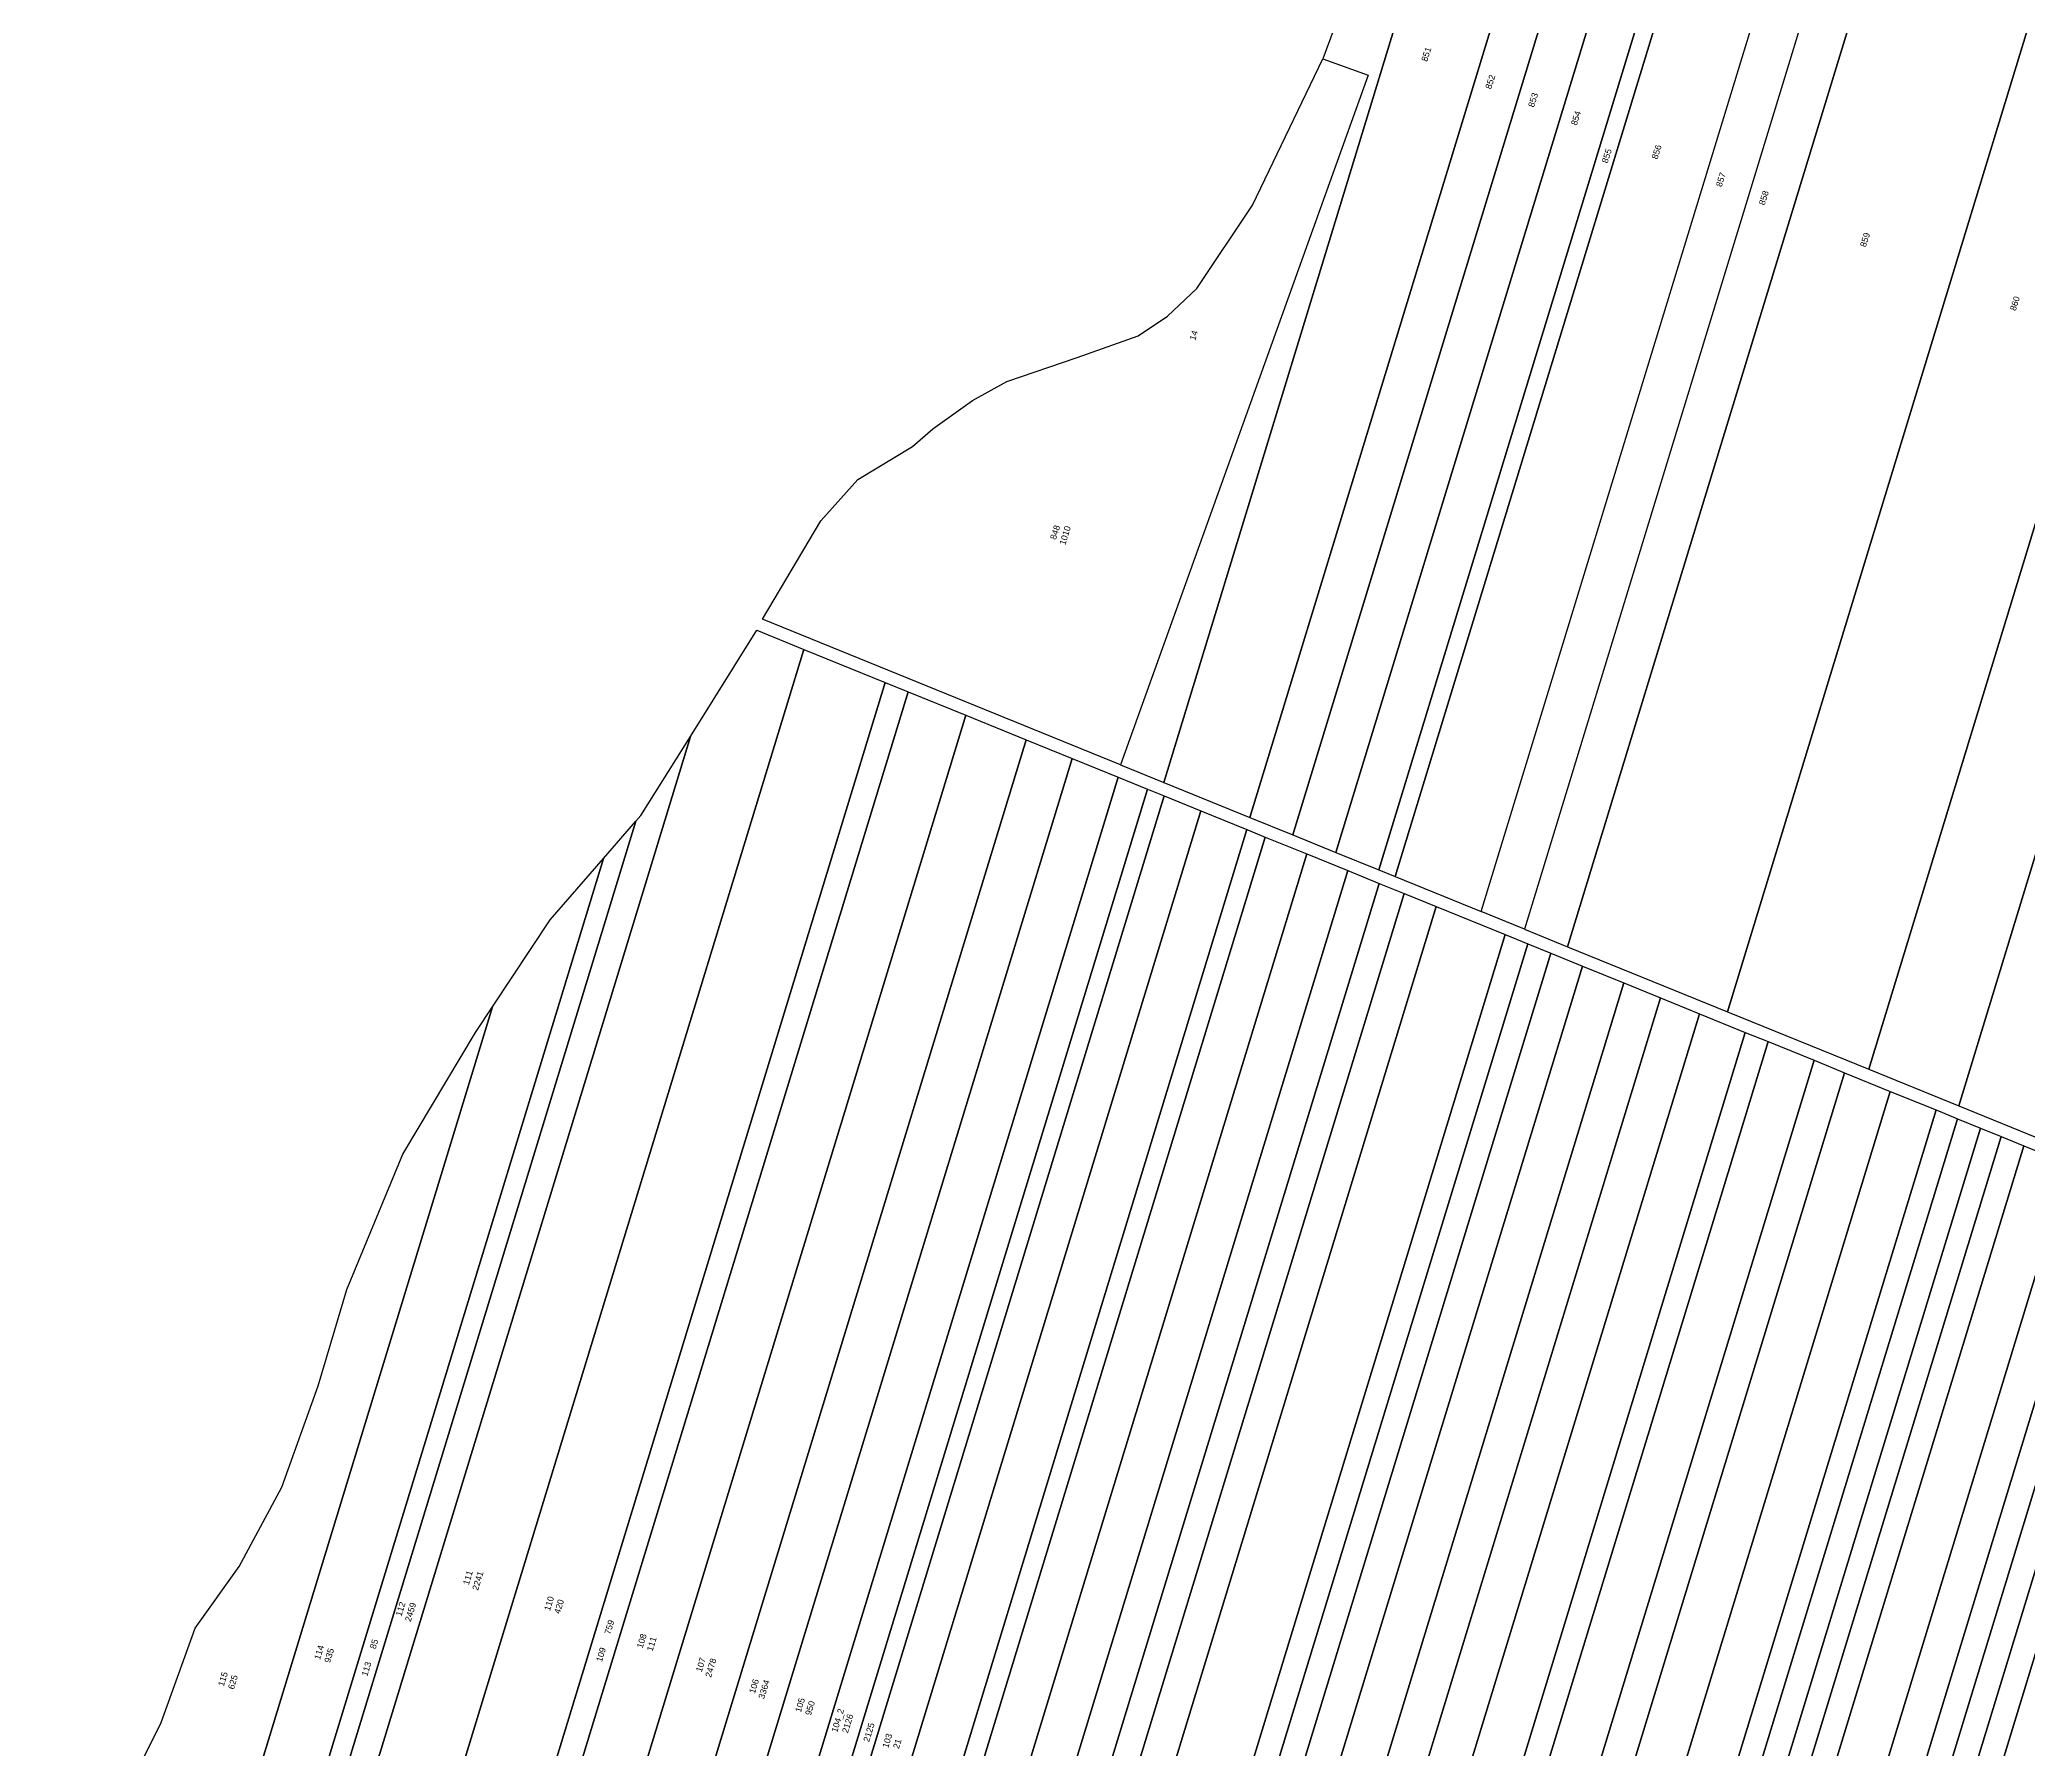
# Model space of a CAD drawing. Header units: millimetres. Extents: x 654897 to 656594, y 351646 to 354277.
# Drawn here: x 655179 to 655816, y 353303 to 353852 of the extents above; entities that cross this region are included whole.
import ezdxf
from ezdxf.enums import TextEntityAlignment as Align

# ---------------------------------------------------------------- set-up
doc = ezdxf.new("R2010")
doc.units = ezdxf.units.MM
for name, color, linetype in [('INDEX', 7, 'Continuous'), ('NrCadGeneral', 7, 'Continuous'), ('PARCELE', 7, 'Continuous'), ('TERENURI', 3, 'Continuous')]:
    doc.layers.add(name, color=color, linetype=linetype)
doc.styles.get("Standard").update_dxf_attribs({"font": 'arial.ttf'})
doc.styles.add('TIMES_NEW_ROMAN', font='arial.ttf')

msp = doc.modelspace()

# ---------------------------------------------------------------- linework, layer by layer
at = {"layer": 'TERENURI'}
for points in [[(655717.61, 354268.07), (655634.22, 353983.98), (655635.88, 353975.39), (655621.71, 353930.9), (655590.13, 353845.5), (655604.59, 353840.31), (655525.25, 353619.07), (655539.12, 353613.43), (655736.53, 354259.71), (655717.61, 354268.07)], [(655763.82, 354247.66), (655736.53, 354259.71), (655539.12, 353613.43), (655566.66, 353602.23)], [(655777.47, 354241.63), (655763.82, 354247.66), (655566.66, 353602.23), (655580.45, 353596.62)], [(655791.14, 354235.59), (655777.47, 354241.63), (655580.45, 353596.62), (655594.24, 353591.01)], [(655804.81, 354229.55), (655791.14, 354235.59), (655594.24, 353591.01), (655608.05, 353585.39)], [(655613.28, 353583.26), (655810, 354227.26), (655804.81, 354229.55), (655608.05, 353585.39)], [(655837.38, 354215.16), (655810, 354227.26), (655613.28, 353583.26), (655640.92, 353572.02)], [(655851.08, 354209.11), (655654.76, 353566.39), (655640.92, 353572.02), (655837.38, 354215.16)], [(655668.6, 353560.76), (655864.8, 354203.05), (655851.08, 354209.11), (655654.76, 353566.39)], [(655719.83, 353539.92), (655915.54, 354180.64), (655864.8, 354203.05), (655668.6, 353560.76)], [(655960.58, 354161.12), (655949.1, 354165.81), (655915.54, 354180.64), (655719.83, 353539.92), (655765.2, 353521.47)], [(655989.41, 354149.34), (655960.58, 354161.12), (655765.2, 353521.47), (655794.04, 353509.74)], [(656031.11, 354132.3), (655989.41, 354149.34), (655794.04, 353509.74), (655835.76, 353492.77)], [(655590.13, 353845.5), (655604.59, 353840.31), (655525.25, 353619.07), (655410.37, 353665.8), (655429.05, 353697.32), (655440.93, 353710.65), (655458.47, 353721.2), (655465.04, 353726.9), (655477.69, 353735.99), (655488.77, 353742.09), (655511.34, 353749.69), (655530.84, 353756.7), (655540.32, 353763), (655549.65, 353771.92), (655567.5, 353798.6)], [(655239.36, 353052.91), (655225.16, 353058.59), (655215.78, 353066.86), (655387.25, 353628.22), (655408.59, 353662.26), (655423.63, 353656.14)], [(655265.47, 353042.48), (655239.36, 353052.91), (655423.63, 353656.14), (655449.68, 353645.54)], [(655457.06, 353642.54), (655272.86, 353039.53), (655265.47, 353042.48), (655449.68, 353645.54)], [(655291.45, 353032.1), (655272.86, 353039.53), (655457.06, 353642.54), (655475.61, 353634.99)], [(655494.95, 353627.12), (655310.83, 353024.35), (655291.45, 353032.1), (655475.61, 353634.99)], [(655387.25, 353628.22), (655215.78, 353066.86), (655208.54, 353073.25), (655369.75, 353601.01), (655371.34, 353602.84)], [(655509.71, 353621.12), (655325.62, 353018.45), (655310.83, 353024.35), (655494.95, 353627.12)], [(655340.36, 353012.39), (655326.93, 353017.92), (655325.62, 353018.45), (655509.71, 353621.12), (655524.47, 353615.12)], [(655349.79, 353008.51), (655340.36, 353012.39), (655524.47, 353615.12), (655533.91, 353611.28)], [(655355.1, 353006.33), (655349.79, 353008.51), (655533.91, 353611.28), (655539.23, 353609.11)], [(655366.83, 353001.5), (655355.1, 353006.33), (655539.23, 353609.11), (655550.97, 353604.34)], [(655369.75, 353601.01), (655208.54, 353073.25), (655203.49, 353077.7), (655203.3, 353078.18), (655359.37, 353589.1)], [(655381.57, 352995.43), (655366.83, 353001.5), (655550.97, 353604.34), (655565.73, 353598.33)], [(655387.46, 352993.01), (655381.57, 352995.43), (655565.73, 353598.33), (655571.63, 353595.93)], [(655400.72, 352987.55), (655387.46, 352993.01), (655571.63, 353595.93), (655584.91, 353590.53)], [(655359.37, 353589.1), (655203.3, 353078.18), (655191.55, 353108.67), (655323.77, 353541.52), (655342.24, 353569.43)], [(655598.11, 353585.16), (655413.91, 352982.12), (655400.72, 352987.55), (655584.91, 353590.53)], [(655423.98, 352977.98), (655413.91, 352982.12), (655598.11, 353585.16), (655608.2, 353581.06)], [(655431.96, 352974.69), (655423.98, 352977.98), (655608.2, 353581.06), (655616.19, 353577.81)], [(655442.22, 352970.47), (655431.96, 352974.69), (655616.19, 353577.81), (655626.46, 353573.63)], [(655464.26, 352961.22), (655451.43, 352966.68), (655442.22, 352970.47), (655626.46, 353573.63), (655648.58, 353564.63)], [(655655.8, 353561.69), (655471.44, 352958.17), (655464.26, 352961.22), (655648.58, 353564.63)], [(655663.17, 353558.7), (655478.78, 352955.05), (655471.44, 352958.17), (655655.8, 353561.69)], [(655488.89, 352950.75), (655478.78, 352955.05), (655663.17, 353558.7), (655673.33, 353554.56)], [(655502.08, 352945.14), (655488.89, 352950.75), (655673.33, 353554.56), (655686.59, 353549.17)], [(655513.8, 352940.15), (655502.08, 352945.14), (655686.59, 353549.17), (655698.37, 353544.38)], [(655526.25, 352934.86), (655513.8, 352940.15), (655698.37, 353544.38), (655710.88, 353539.29)], [(655323.77, 353541.52), (655191.55, 353108.67), (655185.85, 353123.46), (655179.84, 353155.36), (655178.58, 353199.3), (655180.47, 353238.8), (655183.3, 353248.05), (655197.82, 353271.89), (655202.84, 353282.42), (655217.52, 353311.96), (655228.38, 353342.2), (655242.48, 353362.01), (655256.2, 353387.43), (655267.82, 353419.94), (655277.01, 353450.85), (655295, 353494.19), (655318.32, 353533.28)], [(655540.89, 352928.63), (655526.25, 352934.86), (655710.88, 353539.29), (655725.59, 353533.3)], [(655732.94, 353530.31), (655548.2, 352925.52), (655540.89, 352928.63), (655725.59, 353533.3)], [(655562.83, 352919.3), (655548.2, 352925.52), (655732.94, 353530.31), (655747.65, 353524.33)], [(655572.53, 352915.17), (655562.83, 352919.3), (655747.65, 353524.33), (655757.4, 353520.36)], [(655772.09, 353514.38), (655587.15, 352908.95), (655572.53, 352915.17), (655757.4, 353520.36)], [(655601.77, 352902.74), (655587.15, 352908.95), (655772.09, 353514.38), (655786.78, 353508.41)], [(655608.62, 352899.82), (655601.77, 352902.74), (655786.78, 353508.41), (655793.67, 353505.61)], [(655801.01, 353502.62), (655615.92, 352896.72), (655608.62, 352899.82), (655793.67, 353505.61)], [(655807.6, 353499.94), (655622.48, 352893.93), (655615.92, 352896.72), (655801.01, 353502.62)], [(655629.78, 352890.82), (655622.48, 352893.93), (655807.6, 353499.94), (655814.94, 353496.95)], [(655829.61, 353490.99), (655644.38, 352884.61), (655629.78, 352890.82), (655814.94, 353496.95)], [(655655.23, 352880), (655644.38, 352884.61), (655829.61, 353490.99), (655840.51, 353486.55)], [(655662.53, 352876.89), (655655.23, 352880), (655840.51, 353486.55), (655847.85, 353483.57)], [(655669.82, 352873.79), (655662.53, 352876.89), (655847.85, 353483.57), (655855.18, 353480.59)], [(655677.11, 352870.69), (655669.82, 352873.79), (655855.18, 353480.59), (655862.5, 353477.6)], [(655691.69, 352864.49), (655677.11, 352870.69), (655862.5, 353477.6), (655877.16, 353471.64)]]:
    msp.add_lwpolyline(points, close=True, dxfattribs=at)

# ---------------------------------------------------------------- texts
at = {"layer": 'INDEX', "style": 'TIMES_NEW_ROMAN'}
for s, rotation, p in [('1010', 73.01418, (655507.43, 353692.68)), ('2241', 73.01403, (655319.08, 353357.41)), ('2459', 73.01403, (655297.49, 353347.37)), ('420', 73.01403, (655345.12, 353349.13)), ('759', 73.01403, (655361.27, 353342.53)), ('111', 73.01403, (655374.83, 353337.14)), ('935', 73.01403, (655271.38, 353333.46)), ('85', 73.01403, (655285.77, 353337.13)), ('2478', 73.01403, (655393.8, 353329.5)), ('625', 73.01403, (655240.52, 353324.92)), ('3364', 73.01403, (655410.86, 353322.61)), ('950', 73.01403, (655425.61, 353316.58)), ('2126', 73.01403, (655437.7, 353311.64)), ('2125', 73.01403, (655444.51, 353308.8)), ('21', 73.01403, (655453.6, 353305.13))]:
    msp.add_text(s, height=2, rotation=rotation, dxfattribs=at).set_placement(p, align=Align.MIDDLE_CENTER)
at = {"layer": 'NrCadGeneral'}
for s, p in [('851', (655623.27, 353846.99)), ('852', (655643.8, 353838.16)), ('853', (655657.53, 353832.34)), ('854', (655671.26, 353826.51)), ('856', (655697.13, 353815.66)), ('855', (655681.15, 353814.41)), ('857', (655717.74, 353806.8)), ('858', (655731.52, 353800.95)), ('859', (655763.98, 353787.51)), ('860', (655812.04, 353767.07)), ('848', (655504.22, 353693.66))]:
    msp.add_text(s, height=2, rotation=72, dxfattribs=at).set_placement(p, align=Align.MIDDLE_CENTER)
at = {"layer": 'PARCELE', "style": 'TIMES_NEW_ROMAN'}
for s, rotation, p in [('14', 73.01418, (655548.65, 353756.84)), ('111', 73.01403, (655315.88, 353358.39)), ('110', 73.01403, (655341.92, 353350.11)), ('112', 73.01403, (655294.29, 353348.35)), ('108', 73.01403, (655371.63, 353338.12)), ('114', 73.01403, (655268.17, 353334.44)), ('109', 73.01403, (655358.58, 353333.73)), ('107', 73.01403, (655390.59, 353330.48)), ('115', 73.01403, (655237.32, 353325.9)), ('113', 73.01403, (655283.34, 353329.15)), ('106', 73.01403, (655407.65, 353323.59)), ('105', 73.01403, (655422.41, 353317.56)), ('104_2', 73.01403, (655434.5, 353312.62)), ('103', 73.01403, (655450.4, 353306.11))]:
    msp.add_text(s, height=2, rotation=rotation, dxfattribs=at).set_placement(p, align=Align.MIDDLE_CENTER)

doc.saveas('drawing.dxf')
